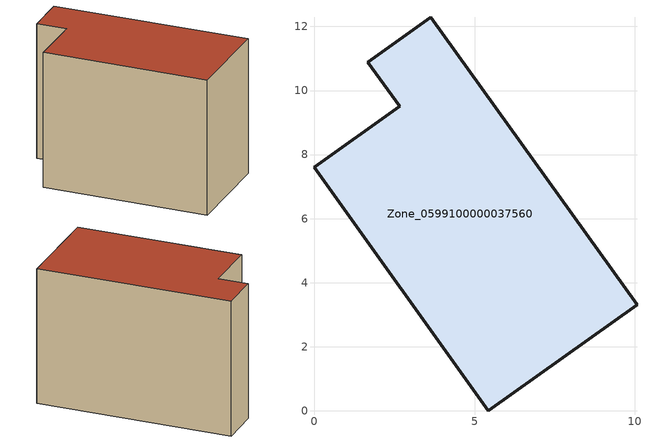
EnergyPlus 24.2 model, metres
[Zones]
Zone_0599100000037560
 floor ground (C_G): 3.63,12.29 10.07,3.32 5.43,0 0,7.61 2.66,9.51 1.67,10.89 z0
 wall outside (C_F): 10.07,3.32 3.63,12.29 1.67,10.89 2.66,9.51 0,7.61 5.43,0 10.07,3.32 z0:7.8
 roof outside (C_R): 5.43,0 10.07,3.32 3.63,12.29 1.67,10.89 2.66,9.51 0,7.61 z7.8
[BUILDING]
Pand.0599100000037560: North Axis=0; Terrain=City; Loads Convergence Tolerance Value=0.04; Temperature Convergence Tolerance Value=0.4; Solar Distribution=FullExterior; Maximum Number of Warmup Days=25; Minimum Number of Warmup Days=1
[Site:Location]
Rotterdam.The.Hague.AP_ZH_NLD Design_Conditions: Latitude=51.96; Longitude=4.45; Time Zone=1; Elevation=-4.5
[SITE:GROUNDTEMPERATURE:BUILDINGSURFACE]
18, 18, 18, 18, 18, 18, 18, 18, 18, 18, 18, 18
[MATERIAL] Thermal Absorptance=0.9; Solar Absorptance=0.7; Visible Absorptance=0.7
Name | Roughness | Thickness | Conductivity | Density | Specific Heat
G.TC.1975-1991 | MediumSmooth | 0.15 | 0.288461 | 540 | 1210
F.TC.1975-1991 | Rough | 0.3 | 0.230769 | 1920 | 840
R.TC.1975-1991 | MediumRough | 0.2 | 0.153846 | 1500 | 1000
[CONSTRUCTION]
C_G: G.TC.1975-1991
C_F: F.TC.1975-1991
C_R: R.TC.1975-1991
[ZONE]
Zone_0599100000037560: Type=1; Multiplier=1; Ceiling Height=Autocalculate; Volume=Autocalculate; Floor Area=autocalculate; Part of Total Floor Area=Yes
[ZONEINFILTRATION:DESIGNFLOWRATE]
Infil_Zone_0599100000037560: Zone or ZoneList or Space or SpaceList=Zone_0599100000037560; Schedule=AlwaysOn; Design Flow Rate Calculation Method=Flow/Area; Flow Rate per Floor Area=0.003; Constant Term Coefficient=1; Temperature Term Coefficient=0; Velocity Term Coefficient=0; Velocity Squared Term Coefficient=0
[HVACTEMPLATE:ZONE:IDEALLOADSAIRSYSTEM]
Zone_0599100000037560: Maximum Heating Supply Air Temperature=50; Minimum Cooling Supply Air Temperature=13; Maximum Heating Supply Air Humidity Ratio=0.0156; Minimum Cooling Supply Air Humidity Ratio=0.0077; Heating Limit=NoLimit; Cooling Limit=NoLimit; Dehumidification Control Type=ConstantSensibleHeatRatio; Cooling Sensible Heat Ratio=0.7; Dehumidification Setpoint=60; Humidification Control Type=None; Humidification Setpoint=30; Outdoor Air Method=None; Outdoor Air Flow Rate per Person=0.00944; Outdoor Air Flow Rate per Zone Floor Area=0; Outdoor Air Flow Rate per Zone=0; Demand Controlled Ventilation Type=None; Outdoor Air Economizer Type=NoEconomizer; Heat Recovery Type=None; Sensible Heat Recovery Effectiveness=0.7; Latent Heat Recovery Effectiveness=0.65
[ZONECONTROL:THERMOSTAT]
ThermostatControl_Zone_0599100000037560: Zone or ZoneList=Zone_0599100000037560; Control Type Schedule=DualSetpointControlType; Control 1=Thermostat_Zone_0599100000037560; Temperature Difference Between Cutout And Setpoint=0
[THERMOSTATSETPOINT:DUALSETPOINT]
Thermostat_Zone_0599100000037560: Heating Setpoint Temperature Schedule=HeatingSetpoint_Zone_0599100000037560; Cooling Setpoint Temperature Schedule=CoolingSetpoint_Zone_0599100000037560
[SCHEDULE:COMPACT]
HeatingSetpoint_Zone_0599100000037560: Through: 12/31, For: AllDays, Until: 24:00, 21
CoolingSetpoint_Zone_0599100000037560: Through: 12/31, For: AllDays, Until: 24:00, 24
DualSetpointControlType: Through: 12/31, For: AllDays, Until: 24:00, 4
AlwaysOn: Through: 12/31, For: AllDays, Until: 24:00, 1
